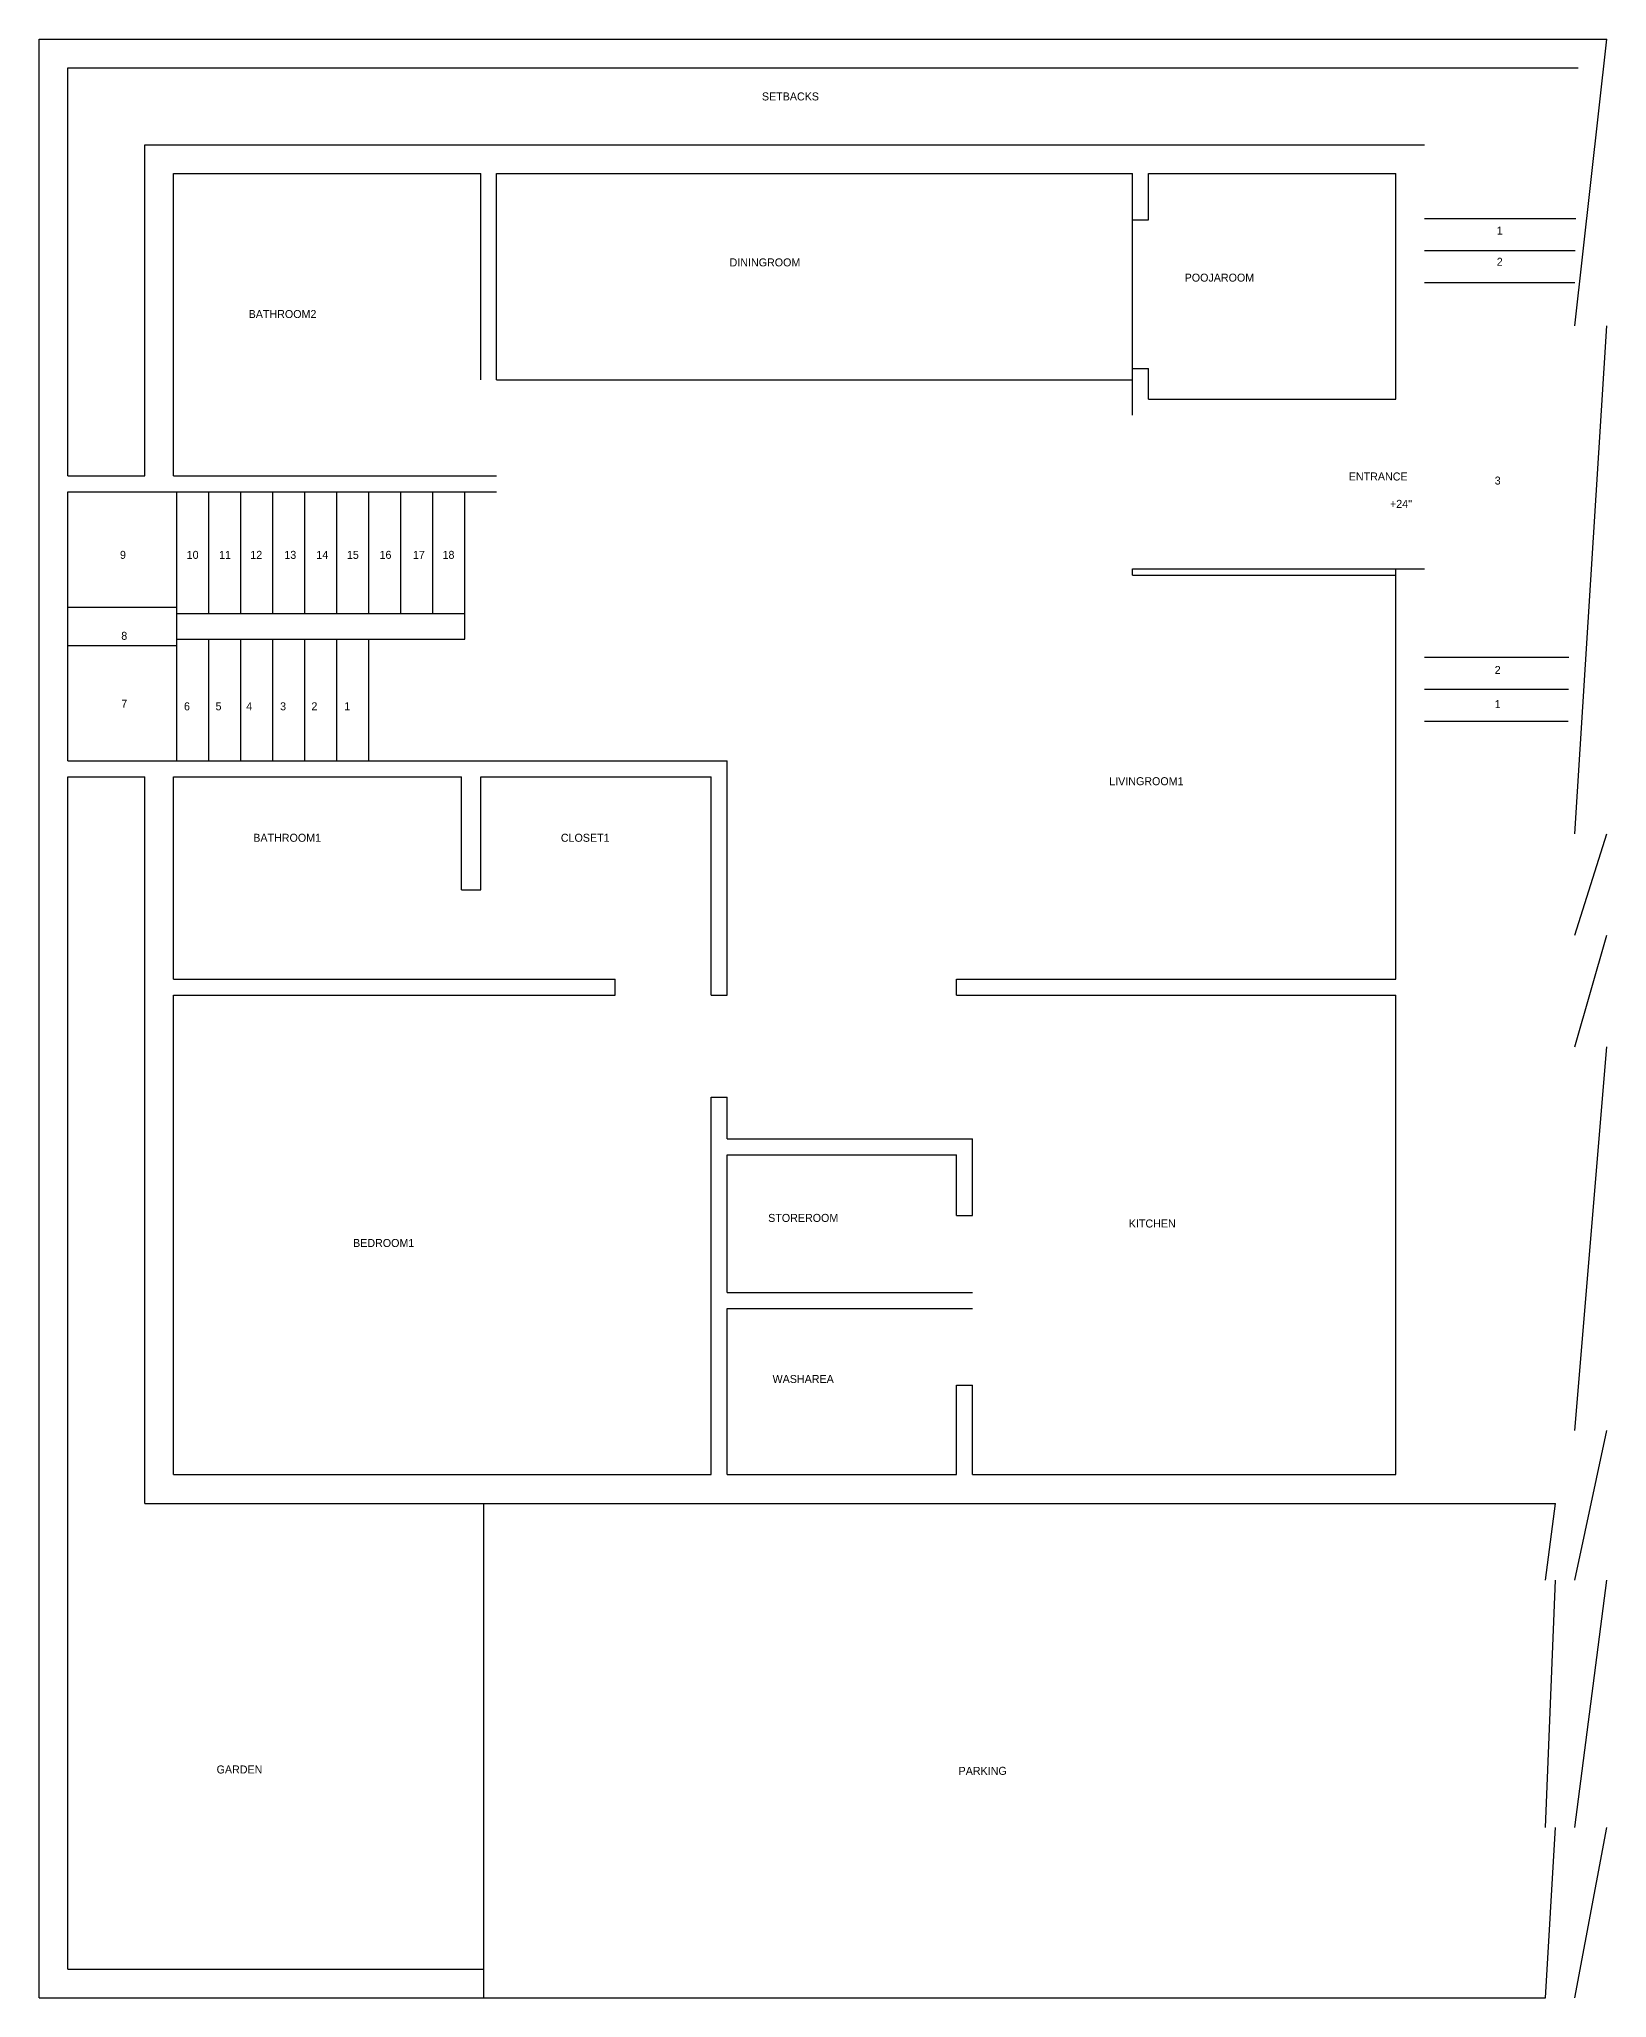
# Model space of a CAD drawing. Header units: metres. Extents: x 0 to 1097, y 0 to 612.
# Drawn here: x 0 to 490, y 0 to 612 of the extents above; entities that cross this region are included whole.
import ezdxf

# ---------------------------------------------------------------- set-up
doc = ezdxf.new("R2010")
doc.units = ezdxf.units.M
for name, color, linetype in [('BathRoom1', 7, 'Continuous'), ('BathRoom2', 7, 'Continuous'), ('BedRoom1', 7, 'Continuous'), ('Boundary', 7, 'Continuous'), ('Closet1', 7, 'Continuous'), ('DiningRoom', 7, 'Continuous'), ('Entrance_Staircase', 7, 'Continuous'), ('Garden', 7, 'Continuous'), ('Kitchen', 7, 'Continuous'), ('LivingRoom1', 7, 'Continuous'), ('Parking', 7, 'Continuous'), ('PoojaRoom', 7, 'Continuous'), ('Setbacks', 7, 'Continuous'), ('Staircase', 7, 'Continuous'), ('StoreRoom', 7, 'Continuous'), ('WashArea', 7, 'Continuous')]:
    doc.layers.add(name, color=color, linetype=linetype)

msp = doc.modelspace()

# ---------------------------------------------------------------- linework, layer by layer
at = {"layer": 'BathRoom1'}
for p, q in [((42, 318.3), (42, 381.55)), ((42, 381.55), (132, 381.55)), ((132, 346.23), (132, 381.55)), ((132, 346.23), (138, 346.23)), ((42, 318.3), (137.6, 318.3))]:
    msp.add_line(p, q, dxfattribs=at)
at = {"layer": 'BathRoom2'}
for p, q in [((42, 475.55), (42, 570)), ((42, 570), (138, 570)), ((138, 505.55), (138, 570)), ((42, 475.55), (143, 475.55))]:
    msp.add_line(p, q, dxfattribs=at)
at = {"layer": 'BedRoom1'}
for p, q in [((42, 163.5), (42, 313.3)), ((42, 313.3), (180, 313.3)), ((210, 313.3), (215, 313.3)), ((210, 163.5), (210, 281.43)), ((210, 281.43), (215, 281.43)), ((42, 163.5), (210, 163.5))]:
    msp.add_line(p, q, dxfattribs=at)
at = {"layer": 'Boundary'}
for p, q in [((0, 0), (0, 612)), ((0, 612), (490, 612)), ((480, 522.43), (490, 612)), ((480, 363.72), (490, 522.43)), ((480, 332.02), (490, 363.72)), ((480, 297.12), (490, 332.02)), ((480, 177.22), (490, 297.12)), ((480, 130.45), (490, 177.22)), ((480, 53.2), (490, 130.45)), ((480, 0), (490, 53.2)), ((0, 0), (139, 0))]:
    msp.add_line(p, q, dxfattribs=at)
at = {"layer": 'Closet1'}
for p, q in [((138, 346.23), (138, 381.55)), ((138, 381.55), (210, 381.55)), ((210, 313.3), (210, 381.55)), ((137.6, 318.3), (180, 318.3)), ((180, 313.3), (180, 318.3))]:
    msp.add_line(p, q, dxfattribs=at)
at = {"layer": 'DiningRoom'}
for p, q in [((143, 505.55), (143, 570)), ((143, 570), (341.72, 570)), ((341.72, 555.5), (341.72, 570)), ((341.72, 494.55), (341.72, 509.05)), ((143, 505.55), (341.72, 505.55))]:
    msp.add_line(p, q, dxfattribs=at)
at = {"layer": 'Entrance_Staircase'}
for p, q in [((433, 556), (480.28, 556)), ((433, 546), (480.13, 546)), ((433, 536), (479.98, 536)), ((433, 418.9), (478.17, 418.9)), ((433, 408.9), (478.02, 408.9)), ((433, 398.9), (477.87, 398.9))]:
    msp.add_line(p, q, dxfattribs=at)
at = {"layer": 'Garden'}
for p, q in [((9, 9), (9, 381.55)), ((9, 381.55), (33, 381.55)), ((33, 154.5), (33, 381.55)), ((33, 154.5), (139, 154.5)), ((139, 0), (139, 154.5)), ((9, 9), (139, 9))]:
    msp.add_line(p, q, dxfattribs=at)
at = {"layer": 'Kitchen'}
for p, q in [((286.72, 313.3), (286.72, 318.3)), ((286.72, 313.3), (424, 313.3)), ((424, 163.5), (424, 313.3)), ((215, 268.43), (215, 281.43)), ((215, 268.43), (291.72, 268.43)), ((291.72, 244.43), (291.72, 268.43)), ((291.72, 163.5), (291.72, 191.43)), ((291.72, 163.5), (424, 163.5))]:
    msp.add_line(p, q, dxfattribs=at)
at = {"layer": 'LivingRoom1'}
for p, q in [((341.72, 444.55), (341.72, 446.55)), ((341.72, 446.55), (433, 446.55)), ((341.72, 444.55), (424, 444.55)), ((424, 318.3), (424, 446.55)), ((215, 313.3), (215, 386.55)), ((286.72, 318.3), (424, 318.3))]:
    msp.add_line(p, q, dxfattribs=at)
at = {"layer": 'Parking'}
for p, q in [((139, 154.5), (473.93, 154.5)), ((470.86, 130.45), (473.93, 154.5)), ((470.86, 53.2), (473.93, 130.45)), ((470.86, 0), (473.93, 53.2)), ((139, 0), (470.86, 0))]:
    msp.add_line(p, q, dxfattribs=at)
at = {"layer": 'PoojaRoom'}
for p, q in [((346.72, 555.5), (346.72, 570)), ((346.72, 570), (424, 570)), ((424, 499.55), (424, 570)), ((341.72, 505.55), (341.72, 555.5)), ((341.72, 555.5), (346.72, 555.5)), ((341.72, 509.05), (346.72, 509.05)), ((346.72, 499.55), (346.72, 509.05)), ((346.72, 499.55), (424, 499.55))]:
    msp.add_line(p, q, dxfattribs=at)
at = {"layer": 'Setbacks'}
for p, q in [((9, 475.55), (9, 603)), ((9, 603), (481, 603)), ((33, 475.55), (33, 579)), ((33, 579), (433, 579)), ((9, 475.55), (33, 475.55))]:
    msp.add_line(p, q, dxfattribs=at)
at = {"layer": 'Staircase'}
for p, q in [((9, 386.55), (9, 470.55)), ((9, 470.55), (143, 470.55)), ((43, 386.55), (43, 470.55)), ((53, 432.55), (53, 470.55)), ((53, 432.55), (53, 470.55)), ((63, 432.55), (63, 470.55)), ((63, 432.55), (63, 470.55)), ((73, 432.55), (73, 470.55)), ((73, 432.55), (73, 470.55)), ((83, 432.55), (83, 470.55)), ((83, 432.55), (83, 470.55)), ((93, 432.55), (93, 470.55)), ((93, 432.55), (93, 470.55)), ((103, 432.55), (103, 470.55)), ((103, 432.55), (103, 470.55)), ((113, 432.55), (113, 470.55)), ((113, 432.55), (113, 470.55)), ((123, 432.55), (123, 470.55)), ((123, 432.55), (123, 470.55)), ((133, 424.55), (133, 470.55)), ((133, 432.55), (133, 470.55)), ((9, 434.55), (43, 434.55)), ((43, 432.55), (133, 432.55)), ((9, 422.55), (43, 422.55)), ((43, 424.55), (133, 424.55)), ((53, 386.55), (53, 424.55)), ((63, 386.55), (63, 424.55)), ((73, 386.55), (73, 424.55)), ((83, 386.55), (83, 424.55)), ((93, 386.55), (93, 424.55)), ((103, 386.55), (103, 424.55)), ((9, 386.55), (215, 386.55))]:
    msp.add_line(p, q, dxfattribs=at)
at = {"layer": 'StoreRoom'}
for p, q in [((215, 263.43), (286.72, 263.43)), ((215, 220.43), (215, 263.43)), ((286.72, 244.43), (286.72, 263.43)), ((286.72, 244.43), (291.72, 244.43)), ((215, 220.43), (291.72, 220.43))]:
    msp.add_line(p, q, dxfattribs=at)
at = {"layer": 'WashArea'}
for p, q in [((215, 163.5), (215, 215.43)), ((215, 215.43), (291.72, 215.43)), ((286.72, 163.5), (286.72, 191.43)), ((286.72, 191.43), (291.72, 191.43)), ((215, 163.5), (286.72, 163.5))]:
    msp.add_line(p, q, dxfattribs=at)

# ---------------------------------------------------------------- texts
at = {"layer": 'BathRoom1', "insert": (66.93, 363.72), "char_height": 2.5, "attachment_point": 1}
msp.add_mtext('BATHROOM1', dxfattribs=at)
at = {"layer": 'BathRoom2', "insert": (65.48, 527.37), "char_height": 2.5, "attachment_point": 1}
msp.add_mtext('BATHROOM2', dxfattribs=at)
at = {"layer": 'BedRoom1', "insert": (98.12, 237.1), "char_height": 2.5, "attachment_point": 1}
msp.add_mtext('BEDROOM1', dxfattribs=at)
at = {"layer": 'Closet1', "insert": (163.06, 363.72), "char_height": 2.5, "attachment_point": 1}
msp.add_mtext('CLOSET1', dxfattribs=at)
at = {"layer": 'DiningRoom', "insert": (215.81, 543.5), "char_height": 2.5, "attachment_point": 1}
msp.add_mtext('DININGROOM', dxfattribs=at)
at = {"layer": 'Entrance_Staircase', "char_height": 2.5, "attachment_point": 1}
for s, insert in [('1', (455.59, 553.45)), ('2', (455.59, 543.69)), ('ENTRANCE', (409.34, 476.61)), ('3', (454.95, 475.33)), ("+24''", (422.22, 468.05)), ('2', (454.95, 416.16)), ('1', (454.95, 405.49))]:
    msp.add_mtext(s, dxfattribs=dict(at, insert=insert))
at = {"layer": 'Garden', "insert": (55.46, 72.6), "char_height": 2.5, "attachment_point": 1}
msp.add_mtext('GARDEN', dxfattribs=at)
at = {"layer": 'Kitchen', "insert": (340.58, 243.2), "char_height": 2.5, "attachment_point": 1}
msp.add_mtext('KITCHEN', dxfattribs=at)
at = {"layer": 'LivingRoom1', "insert": (334.47, 381.39), "char_height": 2.5, "attachment_point": 1}
msp.add_mtext('LIVINGROOM1', dxfattribs=at)
at = {"layer": 'Parking', "insert": (287.38, 72.17), "char_height": 2.5, "attachment_point": 1}
msp.add_mtext('PARKING', dxfattribs=at)
at = {"layer": 'PoojaRoom', "insert": (358.04, 538.74), "char_height": 2.5, "attachment_point": 1}
msp.add_mtext('POOJAROOM', dxfattribs=at)
at = {"layer": 'Setbacks', "insert": (225.91, 595.36), "char_height": 2.5, "attachment_point": 1}
msp.add_mtext('SETBACKS', dxfattribs=at)
at = {"layer": 'Staircase', "char_height": 2.5, "attachment_point": 1}
for s, insert in [('9', (25.26, 452.12)), ('10', (46.11, 452.12)), ('11', (56.24, 452.12)), ('12', (66, 452.12)), ('13', (76.64, 452.12)), ('14', (86.64, 452.12)), ('15', (96.19, 452.12)), ('16', (106.39, 452.12)), ('17', (116.83, 452.12)), ('18', (126.08, 452.12)), ('8', (25.67, 426.82)), ('7', (25.67, 405.6)), ('6', (45.27, 404.79)), ('5', (55.14, 404.8)), ('4', (64.72, 404.8)), ('3', (75.31, 404.8)), ('2', (85.1, 404.8)), ('1', (95.36, 404.8))]:
    msp.add_mtext(s, dxfattribs=dict(at, insert=insert))
at = {"layer": 'StoreRoom', "insert": (227.86, 244.94), "char_height": 2.5, "attachment_point": 1}
msp.add_mtext('STOREROOM', dxfattribs=at)
at = {"layer": 'WashArea', "insert": (229.24, 194.61), "char_height": 2.5, "attachment_point": 1}
msp.add_mtext('WASHAREA', dxfattribs=at)

doc.saveas('drawing.dxf')
